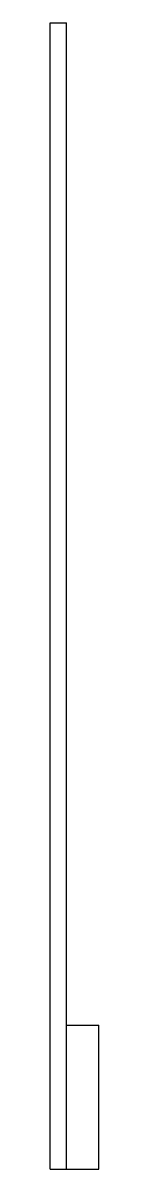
# Model space of a CAD drawing. Header units: metres. Extents: x -1875 to 6496, y -750 to 1895.
# Drawn here: x -1875 to -1848, y -750 to -113 of the extents above.
import ezdxf

# ---------------------------------------------------------------- set-up
doc = ezdxf.new("R2010")
doc.units = ezdxf.units.M

msp = doc.modelspace()

# ---------------------------------------------------------------- linework, layer by layer
for p, q in [((-1874.72, -113, 6484.62), (-1865.72, -113, 6484.62)), ((-1874.72, -750, 6484.62), (-1874.72, -113, 6484.62)), ((-1874.72, -113, 6110.62), (-1865.72, -113, 6110.62)), ((-1874.72, -113, 6110.62), (-1874.72, -113, 6484.62)), ((-1874.72, -750, 6110.62), (-1874.72, -113, 6110.62)), ((-1865.72, -113, 6110.62), (-1865.72, -113, 6484.62)), ((-1865.72, -750, 6484.62), (-1865.72, -113, 6484.62)), ((-1865.72, -750, 6110.62), (-1865.72, -113, 6110.62)), ((-1865.72, -670, 6115.62), (-1865.72, -670, 6479.62)), ((-1865.72, -670, 6479.62), (-1847.72, -670, 6479.62)), ((-1865.72, -670, 6115.62), (-1847.72, -670, 6115.62)), ((-1865.72, -750, 6479.62), (-1865.72, -670, 6479.62)), ((-1865.72, -750, 6115.62), (-1865.72, -670, 6115.62)), ((-1847.72, -750, 6115.62), (-1847.72, -670, 6115.62)), ((-1847.72, -670, 6115.62), (-1847.72, -670, 6479.62)), ((-1847.72, -750, 6479.62), (-1847.72, -670, 6479.62)), ((-1874.72, -750, 6110.62), (-1874.72, -750, 6484.62)), ((-1874.72, -750, 6484.62), (-1865.72, -750, 6484.62)), ((-1874.72, -750, 6110.62), (-1865.72, -750, 6110.62)), ((-1865.72, -750, 6110.62), (-1865.72, -750, 6484.62)), ((-1865.72, -750, 6115.62), (-1847.72, -750, 6115.62)), ((-1865.72, -750, 6479.62), (-1847.72, -750, 6479.62)), ((-1865.72, -750, 6115.62), (-1865.72, -750, 6479.62)), ((-1847.72, -750, 6115.62), (-1847.72, -750, 6479.62))]:
    msp.add_line(p, q)

doc.saveas('drawing.dxf')
